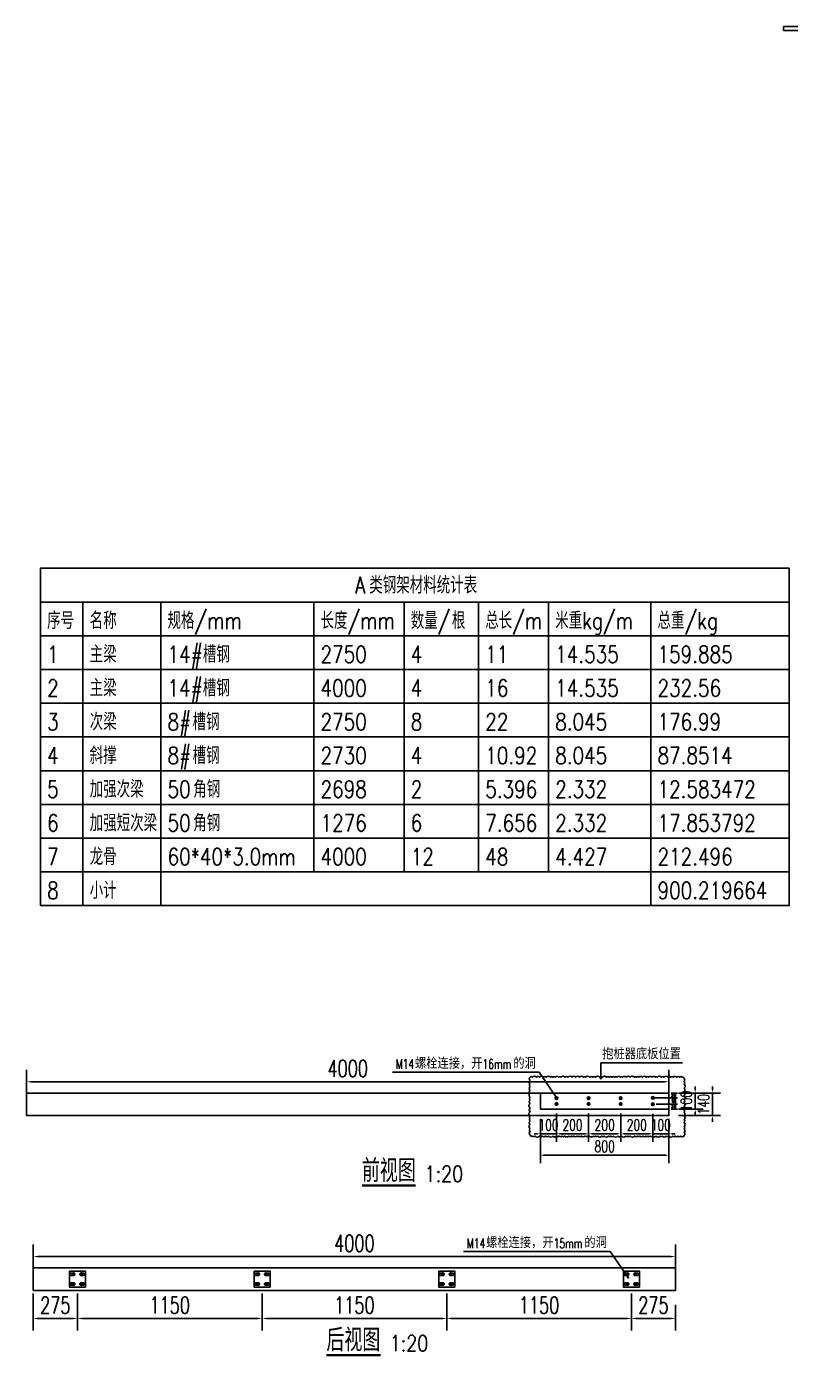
# Model space of a CAD drawing. Header units: millimetres. Extents: x -1471591 to 944464, y -468930 to 547002.
# Drawn here: x -970353 to -965596, y 29969 to 38249 of the extents above; entities that cross this region are included whole.
import ezdxf

# ---------------------------------------------------------------- set-up
doc = ezdxf.new("R2010")
doc.units = ezdxf.units.MM
doc.header["$LTSCALE"] = 10
doc.header["$PDMODE"] = 35
for name, color, linetype in [('DIM_LEAD', 3, 'Continuous'), ('DIM_SYMB', 3, 'Continuous'), ('PUB_TAB', 7, 'Continuous'), ('PUB_TEXT', 7, 'Continuous'), ('W-STEEL_FRAME钢架', 3, 'Continuous'), ('W-WOOD_FLOOR木地板', 30, 'Continuous')]:
    doc.layers.add(name, color=color, linetype=linetype)
doc.styles.add('_TCH_DIM', font='SIMPLEX.shx', dxfattribs={"bigfont": 'hztxt.shx'})
doc.styles.get("Standard").update_dxf_attribs({"font": 'simplex.shx', "width": 0.8, "bigfont": 'hztxt.shx'})
doc.styles.add('STANDARD_T3', font='simplex.shx', dxfattribs={"width": 0.7, "bigfont": 'hztxt.shx'})
doc.dimstyles.new('W&&20', dxfattribs={"dimtxt": 70, "dimasz": 20, "dimexe": 50, "dimexo": 60, "dimgap": 20, "dimtad": 1, "dimdec": 0, "dimzin": 0, "dimdsep": 46, "dimtxsty": 'STANDARD_T3', "dimcen": 0.09, "dimclrd": 1, "dimclre": 1, "dimclrt": 7, "dimazin": 2, "dimtfac": 1, "dimtdec": 0, "dimtix": 1, "dimtmove": 2, "dimatfit": 3, "dimfxl": 0, "dimtolj": 1, "dimtzin": 0, "dimarcsym": 0})
doc.dimstyles.new('W&&30', dxfattribs={"dimtxt": 105, "dimasz": 30, "dimexe": 75, "dimexo": 90, "dimgap": 30, "dimtad": 1, "dimdec": 0, "dimzin": 0, "dimdsep": 46, "dimtxsty": 'STANDARD_T3', "dimcen": 0.09, "dimclrd": 1, "dimclre": 1, "dimclrt": 7, "dimazin": 2, "dimtfac": 1, "dimtdec": 0, "dimtix": 1, "dimtmove": 2, "dimatfit": 3, "dimfxl": 0, "dimtolj": 1, "dimtzin": 0, "dimarcsym": 0})
doc.dimstyles.new('W&&5', dxfattribs={"dimtxt": 17.5, "dimasz": 5, "dimexe": 12.5, "dimexo": 15, "dimgap": 5, "dimtad": 1, "dimdec": 0, "dimzin": 0, "dimdsep": 46, "dimtxsty": 'STANDARD_T3', "dimcen": 0.09, "dimclrd": 1, "dimclre": 1, "dimclrt": 7, "dimazin": 2, "dimtfac": 1, "dimtdec": 0, "dimtix": 1, "dimtmove": 2, "dimatfit": 3, "dimfxl": 0, "dimtolj": 1, "dimtzin": 0, "dimarcsym": 0})

# ---------------------------------------------------------------- blocks, each defined once
blk = doc.blocks.new('*D199')
at = {"color": 1, "lineweight": -2, "transparency": 16777216}
for p, q in [((-966452.9, 31479.1), (-966452.9, 31305.1)), ((-966352.9, 31449.1), (-966352.9, 31305.1)), ((-966472.9, 31355.1), (-966492.9, 31355.1)), ((-966352.9, 31355.1), (-966452.9, 31355.1)), ((-966332.9, 31355.1), (-966312.9, 31355.1))]:
    blk.add_line(p, q, dxfattribs=at)
at = {"color": 1, "transparency": 16777216}
for points in [[(-966472.9, 31358.4), (-966472.9, 31351.7), (-966452.9, 31355.1)], [(-966332.9, 31358.4), (-966332.9, 31351.7), (-966352.9, 31355.1)]]:
    blk.add_solid(points, dxfattribs=at)
at = {"layer": 'Defpoints', "color": 0, "transparency": 16777216}
for p in [(-966452.9, 31539.1), (-966352.9, 31509.1), (-966452.9, 31355.1)]:
    blk.add_point(p, dxfattribs=at)
at = {"color": 7, "transparency": 16777216, "insert": (-966402.9, 31410.1), "char_height": 70, "attachment_point": 5, "style": 'STANDARD_T3'}
blk.add_mtext('\\A1;100', dxfattribs=at)
blk = doc.blocks.new('*D200')
at = {"color": 1, "lineweight": -2, "transparency": 16777216}
for p, q in [((-966652.9, 31481.1), (-966652.9, 31305.1)), ((-966452.9, 31479.1), (-966452.9, 31305.1)), ((-966472.9, 31355.1), (-966632.9, 31355.1))]:
    blk.add_line(p, q, dxfattribs=at)
at = {"color": 1, "transparency": 16777216}
for points in [[(-966632.9, 31358.4), (-966632.9, 31351.7), (-966652.9, 31355.1)], [(-966472.9, 31358.4), (-966472.9, 31351.7), (-966452.9, 31355.1)]]:
    blk.add_solid(points, dxfattribs=at)
at = {"layer": 'Defpoints', "color": 0, "transparency": 16777216}
for p in [(-966652.9, 31541.1), (-966452.9, 31539.1), (-966652.9, 31355.1)]:
    blk.add_point(p, dxfattribs=at)
at = {"color": 7, "transparency": 16777216, "insert": (-966552.9, 31410.1), "char_height": 70, "attachment_point": 5, "style": 'STANDARD_T3'}
blk.add_mtext('\\A1;200', dxfattribs=at)
blk = doc.blocks.new('*D201')
at = {"color": 1, "lineweight": -2, "transparency": 16777216}
for p, q in [((-966852.9, 31481.1), (-966852.9, 31305.1)), ((-966652.9, 31481.1), (-966652.9, 31305.1)), ((-966672.9, 31355.1), (-966832.9, 31355.1))]:
    blk.add_line(p, q, dxfattribs=at)
at = {"color": 1, "transparency": 16777216}
for points in [[(-966832.9, 31358.4), (-966832.9, 31351.7), (-966852.9, 31355.1)], [(-966672.9, 31358.4), (-966672.9, 31351.7), (-966652.9, 31355.1)]]:
    blk.add_solid(points, dxfattribs=at)
at = {"layer": 'Defpoints', "color": 0, "transparency": 16777216}
for p in [(-966852.9, 31541.1), (-966652.9, 31541.1), (-966852.9, 31355.1)]:
    blk.add_point(p, dxfattribs=at)
at = {"color": 7, "transparency": 16777216, "insert": (-966752.9, 31410.1), "char_height": 70, "attachment_point": 5, "style": 'STANDARD_T3'}
blk.add_mtext('\\A1;200', dxfattribs=at)
blk = doc.blocks.new('*D202')
at = {"color": 1, "lineweight": -2, "transparency": 16777216}
for p, q in [((-967052.9, 31481.1), (-967052.9, 31305.1)), ((-966852.9, 31481.1), (-966852.9, 31305.1)), ((-966872.9, 31355.1), (-967032.9, 31355.1))]:
    blk.add_line(p, q, dxfattribs=at)
at = {"color": 1, "transparency": 16777216}
for points in [[(-967032.9, 31358.4), (-967032.9, 31351.7), (-967052.9, 31355.1)], [(-966872.9, 31358.4), (-966872.9, 31351.7), (-966852.9, 31355.1)]]:
    blk.add_solid(points, dxfattribs=at)
at = {"layer": 'Defpoints', "color": 0, "transparency": 16777216}
for p in [(-967052.9, 31541.1), (-966852.9, 31541.1), (-967052.9, 31355.1)]:
    blk.add_point(p, dxfattribs=at)
at = {"color": 7, "transparency": 16777216, "insert": (-966952.9, 31410.1), "char_height": 70, "attachment_point": 5, "style": 'STANDARD_T3'}
blk.add_mtext('\\A1;200', dxfattribs=at)
blk = doc.blocks.new('*D203')
at = {"color": 1, "lineweight": -2, "transparency": 16777216}
for p, q in [((-967052.9, 31481.1), (-967052.9, 31305.1)), ((-967152.9, 31449.1), (-967152.9, 31305.1)), ((-967172.9, 31355.1), (-967192.9, 31355.1)), ((-967052.9, 31355.1), (-967152.9, 31355.1)), ((-967032.9, 31355.1), (-967012.9, 31355.1))]:
    blk.add_line(p, q, dxfattribs=at)
at = {"color": 1, "transparency": 16777216}
for points in [[(-967172.9, 31358.4), (-967172.9, 31351.7), (-967152.9, 31355.1)], [(-967032.9, 31358.4), (-967032.9, 31351.7), (-967052.9, 31355.1)]]:
    blk.add_solid(points, dxfattribs=at)
at = {"layer": 'Defpoints', "color": 0, "transparency": 16777216}
for p in [(-967152.9, 31509.1), (-967052.9, 31541.1), (-967152.9, 31355.1)]:
    blk.add_point(p, dxfattribs=at)
at = {"color": 7, "transparency": 16777216, "insert": (-967102.9, 31410.1), "char_height": 70, "attachment_point": 5, "style": 'STANDARD_T3'}
blk.add_mtext('\\A1;100', dxfattribs=at)
blk = doc.blocks.new('*D204')
at = {"color": 1, "lineweight": -2, "transparency": 16777216}
for p, q in [((-967152.9, 31449.1), (-967152.9, 31171.8)), ((-966352.9, 31449.1), (-966352.9, 31171.8)), ((-967132.9, 31221.8), (-966372.9, 31221.8))]:
    blk.add_line(p, q, dxfattribs=at)
at = {"color": 1, "transparency": 16777216}
for points in [[(-967132.9, 31225.1), (-967132.9, 31218.4), (-967152.9, 31221.8)], [(-966372.9, 31225.1), (-966372.9, 31218.4), (-966352.9, 31221.8)]]:
    blk.add_solid(points, dxfattribs=at)
at = {"layer": 'Defpoints', "color": 0, "transparency": 16777216}
for p in [(-967152.9, 31509.1), (-966352.9, 31509.1), (-966352.9, 31221.8)]:
    blk.add_point(p, dxfattribs=at)
at = {"color": 7, "transparency": 16777216, "insert": (-966752.9, 31276.8), "char_height": 70, "attachment_point": 5, "style": 'STANDARD_T3'}
blk.add_mtext('\\A1;800', dxfattribs=at)
blk = doc.blocks.new('*D206')
at = {"color": 1, "lineweight": -2, "transparency": 16777216}
for p, q in [((-966437.9, 31579.1), (-966299.8, 31579.1)), ((-966337.9, 31609.1), (-966299.8, 31609.1)), ((-966312.3, 31604.1), (-966312.3, 31584.1))]:
    blk.add_line(p, q, dxfattribs=at)
at = {"color": 1, "transparency": 16777216}
for points in [[(-966313.1, 31604.1), (-966311.4, 31604.1), (-966312.3, 31609.1)], [(-966313.1, 31584.1), (-966311.4, 31584.1), (-966312.3, 31579.1)]]:
    blk.add_solid(points, dxfattribs=at)
at = {"layer": 'Defpoints', "color": 0, "transparency": 16777216}
for p in [(-966452.9, 31579.1), (-966352.9, 31609.1), (-966312.3, 31579.1)]:
    blk.add_point(p, dxfattribs=at)
at = {"color": 7, "transparency": 16777216, "insert": (-966326, 31594.1), "char_height": 17.5, "attachment_point": 5, "rotation": 90, "style": 'STANDARD_T3'}
blk.add_mtext('\\A1;30', dxfattribs=at)
blk = doc.blocks.new('*D207')
at = {"color": 1, "lineweight": -2, "transparency": 16777216}
for p, q in [((-966437.9, 31579.1), (-966299.8, 31579.1)), ((-966312.3, 31574.1), (-966312.3, 31544.1)), ((-966431.9, 31539.1), (-966299.8, 31539.1))]:
    blk.add_line(p, q, dxfattribs=at)
at = {"color": 1, "transparency": 16777216}
for points in [[(-966313.1, 31574.1), (-966311.4, 31574.1), (-966312.3, 31579.1)], [(-966313.1, 31544.1), (-966311.4, 31544.1), (-966312.3, 31539.1)]]:
    blk.add_solid(points, dxfattribs=at)
at = {"layer": 'Defpoints', "color": 0, "transparency": 16777216}
for p in [(-966452.9, 31579.1), (-966446.9, 31539.1), (-966312.3, 31539.1)]:
    blk.add_point(p, dxfattribs=at)
at = {"color": 7, "transparency": 16777216, "insert": (-966326, 31559.1), "char_height": 17.5, "attachment_point": 5, "rotation": 90, "style": 'STANDARD_T3'}
blk.add_mtext('\\A1;40', dxfattribs=at)
blk = doc.blocks.new('*D205')
at = {"color": 1, "lineweight": -2, "transparency": 16777216}
for p, q in [((-966431.9, 31539.1), (-966299.8, 31539.1)), ((-966337.9, 31509.1), (-966299.8, 31509.1)), ((-966312.3, 31534.1), (-966312.3, 31514.1))]:
    blk.add_line(p, q, dxfattribs=at)
at = {"color": 1, "transparency": 16777216}
for points in [[(-966313.1, 31534.1), (-966311.4, 31534.1), (-966312.3, 31539.1)], [(-966313.1, 31514.1), (-966311.4, 31514.1), (-966312.3, 31509.1)]]:
    blk.add_solid(points, dxfattribs=at)
at = {"layer": 'Defpoints', "color": 0, "transparency": 16777216}
for p in [(-966446.9, 31539.1), (-966352.9, 31509.1), (-966312.3, 31509.1)]:
    blk.add_point(p, dxfattribs=at)
at = {"color": 7, "transparency": 16777216, "insert": (-966326, 31524.1), "char_height": 17.5, "attachment_point": 5, "rotation": 90, "style": 'STANDARD_T3'}
blk.add_mtext('\\A1;30', dxfattribs=at)
blk = doc.blocks.new('*D208')
at = {"color": 1, "lineweight": -2, "transparency": 16777216}
for p, q in [((-966189.1, 31629.1), (-966189.1, 31649.1)), ((-966292.9, 31609.1), (-966139.1, 31609.1)), ((-966189.1, 31609.1), (-966189.1, 31509.1)), ((-966292.9, 31509.1), (-966139.1, 31509.1)), ((-966189.1, 31489.1), (-966189.1, 31469.1))]:
    blk.add_line(p, q, dxfattribs=at)
at = {"color": 1, "transparency": 16777216}
for points in [[(-966192.4, 31629.1), (-966185.7, 31629.1), (-966189.1, 31609.1)], [(-966192.4, 31489.1), (-966185.7, 31489.1), (-966189.1, 31509.1)]]:
    blk.add_solid(points, dxfattribs=at)
at = {"layer": 'Defpoints', "color": 0, "transparency": 16777216}
for p in [(-966352.9, 31609.1), (-966352.9, 31509.1), (-966189.1, 31509.1)]:
    blk.add_point(p, dxfattribs=at)
at = {"color": 7, "transparency": 16777216, "insert": (-966244.1, 31559.1), "char_height": 70, "attachment_point": 5, "rotation": 90, "style": 'STANDARD_T3'}
blk.add_mtext('\\A1;100', dxfattribs=at)
blk = doc.blocks.new('*D209')
at = {"color": 1, "lineweight": -2, "transparency": 16777216}
for p, q in [((-966081.7, 31629.1), (-966081.7, 31649.1)), ((-966292.9, 31609.1), (-966031.7, 31609.1)), ((-966081.7, 31609.1), (-966081.7, 31469.1)), ((-966292.9, 31469.1), (-966031.7, 31469.1)), ((-966081.7, 31449.1), (-966081.7, 31429.1))]:
    blk.add_line(p, q, dxfattribs=at)
at = {"color": 1, "transparency": 16777216}
for points in [[(-966085, 31629.1), (-966078.3, 31629.1), (-966081.7, 31609.1)], [(-966085, 31449.1), (-966078.3, 31449.1), (-966081.7, 31469.1)]]:
    blk.add_solid(points, dxfattribs=at)
at = {"layer": 'Defpoints', "color": 0, "transparency": 16777216}
for p in [(-966352.9, 31609.1), (-966352.9, 31469.1), (-966081.7, 31469.1)]:
    blk.add_point(p, dxfattribs=at)
at = {"color": 7, "transparency": 16777216, "insert": (-966136.7, 31539.1), "char_height": 70, "attachment_point": 5, "rotation": 90, "style": 'STANDARD_T3'}
blk.add_mtext('\\A1;140', dxfattribs=at)
blk = doc.blocks.new('*D272')
at = {"color": 1, "lineweight": -2, "transparency": 16777216}
for p, q in [((-970352.9, 31559.1), (-970352.9, 31754.1)), ((-966352.9, 31559.1), (-966352.9, 31754.1)), ((-970322.9, 31679.1), (-966382.9, 31679.1))]:
    blk.add_line(p, q, dxfattribs=at)
at = {"color": 1, "transparency": 16777216}
for points in [[(-970322.9, 31684.1), (-970322.9, 31674.1), (-970352.9, 31679.1)], [(-966382.9, 31684.1), (-966382.9, 31674.1), (-966352.9, 31679.1)]]:
    blk.add_solid(points, dxfattribs=at)
at = {"layer": 'Defpoints', "color": 0, "transparency": 16777216}
for p in [(-966352.9, 31679.1), (-970352.9, 31469.1), (-966352.9, 31469.1)]:
    blk.add_point(p, dxfattribs=at)
at = {"color": 7, "transparency": 16777216, "insert": (-968352.9, 31761.6), "char_height": 105, "attachment_point": 5, "style": 'STANDARD_T3'}
blk.add_mtext('\\A1;4000', dxfattribs=at)
blk = doc.blocks.new('*D287')
at = {"color": 1, "lineweight": -2, "transparency": 16777216}
for p, q in [((-970311.5, 30470.5), (-970311.5, 30665.6)), ((-966311.5, 30470.5), (-966311.5, 30665.6)), ((-970281.5, 30590.6), (-966341.5, 30590.6))]:
    blk.add_line(p, q, dxfattribs=at)
at = {"color": 1, "transparency": 16777216}
for points in [[(-970281.5, 30595.6), (-970281.5, 30585.6), (-970311.5, 30590.6)], [(-966341.5, 30595.6), (-966341.5, 30585.6), (-966311.5, 30590.6)]]:
    blk.add_solid(points, dxfattribs=at)
at = {"layer": 'Defpoints', "color": 0, "transparency": 16777216}
for p in [(-966311.5, 30590.6), (-970311.5, 30380.5), (-966311.5, 30380.5)]:
    blk.add_point(p, dxfattribs=at)
at = {"color": 7, "transparency": 16777216, "insert": (-968311.5, 30673.1), "char_height": 105, "attachment_point": 5, "style": 'STANDARD_T3'}
blk.add_mtext('\\A1;4000', dxfattribs=at)
blk = doc.blocks.new('$matou$00000140')
blk.add_lwpolyline([(-50, 50), (50, 50), (50, -50), (-50, -50)], close=True)
for points in [[(-22.5, 37.5), (-37.5, 37.5, 0.414214), (-45, 30), (-45, 30, 0.414214), (-37.5, 22.5), (-22.5, 22.5, 0.414214), (-15, 30), (-15, 30, 0.414214)], [(22.5, 37.5), (37.5, 37.5, -0.414214), (45, 30), (45, 30, -0.414214), (37.5, 22.5), (22.5, 22.5, -0.414214), (15, 30), (15, 30, -0.414214)], [(-22.5, -37.5), (-37.5, -37.5, -0.414214), (-45, -30), (-45, -30, -0.414214), (-37.5, -22.5), (-22.5, -22.5, -0.414214), (-15, -30), (-15, -30, -0.414214)], [(22.5, -37.5), (37.5, -37.5, 0.414214), (45, -30), (45, -30, 0.414214), (37.5, -22.5), (22.5, -22.5, 0.414214), (15, -30), (15, -30, 0.414214)]]:
    blk.add_lwpolyline(points, format="xyb", close=True)
blk = doc.blocks.new('*U289')
at = {"layer": 'W-STEEL_FRAME钢架', "color": 2}
for centre in [(-25, 32.7), (25, 32.7), (-25, -32.7), (25, -32.7)]:
    blk.add_circle(centre, 7, dxfattribs=at)
blk.add_blockref('$matou$00000140', (0, 0))
blk = doc.blocks.new('*U290')
at = {"color": 0, "linetype": 'ByBlock', "lineweight": -2}
for p in [(0, 0), (1150, 0), (2300, 0), (3450, 0)]:
    blk.add_blockref('*U289', p, dxfattribs=at)
blk = doc.blocks.new('*D293')
at = {"color": 1, "lineweight": -2, "transparency": 16777216}
for p, q in [((-970311.5, 30360.5), (-970311.5, 30130.4)), ((-970036.5, 30360.5), (-970036.5, 30130.4)), ((-970281.5, 30205.4), (-970066.5, 30205.4))]:
    blk.add_line(p, q, dxfattribs=at)
at = {"color": 1, "transparency": 16777216}
for points in [[(-970281.5, 30210.4), (-970281.5, 30200.4), (-970311.5, 30205.4)], [(-970066.5, 30210.4), (-970066.5, 30200.4), (-970036.5, 30205.4)]]:
    blk.add_solid(points, dxfattribs=at)
at = {"layer": 'Defpoints', "color": 0, "transparency": 16777216}
for p in [(-970311.5, 30450.5), (-970036.5, 30450.5), (-970036.5, 30205.4)]:
    blk.add_point(p, dxfattribs=at)
at = {"color": 7, "transparency": 16777216, "insert": (-970174, 30287.9), "char_height": 105, "attachment_point": 5, "style": 'STANDARD_T3'}
blk.add_mtext('\\A1;275', dxfattribs=at)
blk = doc.blocks.new('*D294')
at = {"color": 1, "lineweight": -2, "transparency": 16777216}
for p, q in [((-970036.5, 30360.5), (-970036.5, 30130.4)), ((-968886.5, 30360.5), (-968886.5, 30130.4)), ((-970006.5, 30205.4), (-968916.5, 30205.4))]:
    blk.add_line(p, q, dxfattribs=at)
at = {"color": 1, "transparency": 16777216}
for points in [[(-970006.5, 30210.4), (-970006.5, 30200.4), (-970036.5, 30205.4)], [(-968916.5, 30210.4), (-968916.5, 30200.4), (-968886.5, 30205.4)]]:
    blk.add_solid(points, dxfattribs=at)
at = {"layer": 'Defpoints', "color": 0, "transparency": 16777216}
for p in [(-970036.5, 30450.5), (-968886.5, 30450.5), (-968886.5, 30205.4)]:
    blk.add_point(p, dxfattribs=at)
at = {"color": 7, "transparency": 16777216, "insert": (-969461.5, 30287.9), "char_height": 105, "attachment_point": 5, "style": 'STANDARD_T3'}
blk.add_mtext('\\A1;1150', dxfattribs=at)
blk = doc.blocks.new('*D295')
at = {"color": 1, "lineweight": -2, "transparency": 16777216}
for p, q in [((-968886.5, 30360.5), (-968886.5, 30130.4)), ((-967736.5, 30360.5), (-967736.5, 30130.4)), ((-968856.5, 30205.4), (-967766.5, 30205.4))]:
    blk.add_line(p, q, dxfattribs=at)
at = {"color": 1, "transparency": 16777216}
for points in [[(-968856.5, 30210.4), (-968856.5, 30200.4), (-968886.5, 30205.4)], [(-967766.5, 30210.4), (-967766.5, 30200.4), (-967736.5, 30205.4)]]:
    blk.add_solid(points, dxfattribs=at)
at = {"layer": 'Defpoints', "color": 0, "transparency": 16777216}
for p in [(-968886.5, 30450.5), (-967736.5, 30450.5), (-967736.5, 30205.4)]:
    blk.add_point(p, dxfattribs=at)
at = {"color": 7, "transparency": 16777216, "insert": (-968311.5, 30287.9), "char_height": 105, "attachment_point": 5, "style": 'STANDARD_T3'}
blk.add_mtext('\\A1;1150', dxfattribs=at)
blk = doc.blocks.new('*D296')
at = {"color": 1, "lineweight": -2, "transparency": 16777216}
for p, q in [((-967736.5, 30360.5), (-967736.5, 30130.4)), ((-966586.5, 30360.5), (-966586.5, 30130.4)), ((-967706.5, 30205.4), (-966616.5, 30205.4))]:
    blk.add_line(p, q, dxfattribs=at)
at = {"color": 1, "transparency": 16777216}
for points in [[(-967706.5, 30210.4), (-967706.5, 30200.4), (-967736.5, 30205.4)], [(-966616.5, 30210.4), (-966616.5, 30200.4), (-966586.5, 30205.4)]]:
    blk.add_solid(points, dxfattribs=at)
at = {"layer": 'Defpoints', "color": 0, "transparency": 16777216}
for p in [(-967736.5, 30450.5), (-966586.5, 30450.5), (-966586.5, 30205.4)]:
    blk.add_point(p, dxfattribs=at)
at = {"color": 7, "transparency": 16777216, "insert": (-967161.5, 30287.9), "char_height": 105, "attachment_point": 5, "style": 'STANDARD_T3'}
blk.add_mtext('\\A1;1150', dxfattribs=at)
blk = doc.blocks.new('*D297')
at = {"color": 1, "lineweight": -2, "transparency": 16777216}
for p, q in [((-966586.5, 30360.5), (-966586.5, 30130.4)), ((-966311.5, 30290.5), (-966311.5, 30130.4)), ((-966556.5, 30205.4), (-966341.5, 30205.4))]:
    blk.add_line(p, q, dxfattribs=at)
at = {"color": 1, "transparency": 16777216}
for points in [[(-966556.5, 30210.4), (-966556.5, 30200.4), (-966586.5, 30205.4)], [(-966341.5, 30210.4), (-966341.5, 30200.4), (-966311.5, 30205.4)]]:
    blk.add_solid(points, dxfattribs=at)
at = {"layer": 'Defpoints', "color": 0, "transparency": 16777216}
for p in [(-966586.5, 30450.5), (-966311.5, 30380.5), (-966311.5, 30205.4)]:
    blk.add_point(p, dxfattribs=at)
at = {"color": 7, "transparency": 16777216, "insert": (-966449, 30287.9), "char_height": 105, "attachment_point": 5, "style": 'STANDARD_T3'}
blk.add_mtext('\\A1;275', dxfattribs=at)

msp = doc.modelspace()

# ---------------------------------------------------------------- linework, layer by layer
msp.add_lwpolyline([(-967217.4, 31707.2, 0.520567), (-967217.4, 31688.1, 0.520567), (-967217.4, 31664, 0.520567), (-967217.4, 31648.1, 0.520567), (-967217.4, 31626.1, 0.520567), (-967217.4, 31607.9, 0.520567), (-967217.4, 31583.2, 0.520567), (-967217.4, 31566.7, 0.520567), (-967217.4, 31543.1, 0.520567), (-967217.4, 31516.7, 0.520567), (-967217.4, 31492.8, 0.520567), (-967217.4, 31466.7, 0.520567), (-967217.4, 31450.5, 0.520567), (-967217.4, 31436.4, 0.520567), (-967217.4, 31412.5, 0.520567), (-967217.4, 31388, 0.520567), (-967217.4, 31370.8, 0.520567), (-967217.4, 31347.9, 0.520567), (-967198.9, 31341.4, 0.520567), (-967184.5, 31341.4, 0.520567), (-967158.9, 31341.4, 0.520567), (-967142.3, 31341.4, 0.520567), (-967121.1, 31341.4, 0.520567), (-967101.4, 31341.4, 0.520567), (-967075, 31341.4, 0.520567), (-967052.2, 31341.4, 0.520567), (-967037, 31341.4, 0.520567), (-967016.9, 31341.4, 0.520567), (-967000.6, 31341.4, 0.520567), (-966977.5, 31341.4, 0.520567), (-966958.9, 31341.4, 0.520567), (-966945.4, 31341.4, 0.520567), (-966927.1, 31341.4, 0.520567), (-966913.6, 31341.4, 0.520567), (-966896.8, 31341.4, 0.520567), (-966875.6, 31341.4, 0.520567), (-966861.9, 31341.4, 0.520567), (-966847.8, 31341.4, 0.520567), (-966824.3, 31341.4, 0.520567), (-966808.7, 31341.4, 0.520567), (-966795, 31341.4, 0.520567), (-966770.9, 31341.4, 0.520567), (-966754.7, 31341.4, 0.520567), (-966729.3, 31341.4, 0.520567), (-966715.1, 31341.4, 0.520567), (-966696.3, 31341.4, 0.520567), (-966670.1, 31341.4, 0.520567), (-966646.9, 31341.4, 0.520567), (-966621.3, 31341.4, 0.520567), (-966606.6, 31341.4, 0.520567), (-966592.2, 31341.4, 0.520567), (-966567.7, 31341.4, 0.520567), (-966549.3, 31341.4, 0.520567), (-966533.7, 31341.4, 0.520567), (-966516, 31341.4, 0.520567), (-966497.6, 31341.4, 0.520567), (-966484, 31341.4, 0.520567), (-966469.2, 31341.4, 0.520567), (-966455.8, 31341.4, 0.520567), (-966433.9, 31341.4, 0.520567), (-966407.5, 31341.4, 0.520567), (-966393.8, 31341.4, 0.520567), (-966370, 31341.4, 0.520567), (-966355.5, 31341.4, 0.520567), (-966329.5, 31341.4, 0.520567), (-966313.8, 31341.4, 0.520567), (-966296.5, 31341.4, 0.520567), (-966279.7, 31341.4, 0.520567), (-966260, 31341.4, 0.520567), (-966258.3, 31364.2, 0.520567), (-966258.3, 31384.5, 0.520567), (-966258.3, 31401.3, 0.520567), (-966258.3, 31424.7, 0.520567), (-966258.3, 31443.6, 0.520567), (-966258.3, 31465.7, 0.520567), (-966258.3, 31487.5, 0.520567), (-966258.3, 31501.5, 0.520567), (-966258.3, 31527.6, 0.520567), (-966258.3, 31550.8, 0.520567), (-966258.3, 31568.7, 0.520567), (-966258.3, 31594.3, 0.520567), (-966258.3, 31619.8, 0.520567), (-966258.3, 31639.1, 0.520567), (-966258.3, 31662.4, 0.520567), (-966258.3, 31681.1, 0.520567), (-966258.3, 31699.1, 0.520567), (-966270.6, 31707.2, 0.520567), (-966286.7, 31707.2, 0.520567), (-966304.5, 31707.2, 0.520567), (-966325.4, 31707.2, 0.520567), (-966341.3, 31707.2, 0.520567), (-966358.2, 31707.2, 0.520567), (-966382.9, 31707.2, 0.520567), (-966398.6, 31707.2, 0.520567), (-966424.3, 31707.2, 0.520567), (-966438.3, 31707.2, 0.520567), (-966458.1, 31707.2, 0.520567), (-966479.3, 31707.2, 0.520567), (-966494.8, 31707.2, 0.520567), (-966518.2, 31707.2, 0.520567), (-966539.5, 31707.2, 0.520567), (-966554.7, 31707.2, 0.520567), (-966568.8, 31707.2, 0.520567), (-966595, 31707.2, 0.520567), (-966618.9, 31707.2, 0.520567), (-966640, 31707.2, 0.520567), (-966654.1, 31707.2, 0.520567), (-966675.4, 31707.2, 0.520567), (-966689.3, 31707.2, 0.520567), (-966707.5, 31707.2, 0.520567), (-966725.4, 31707.2, 0.520567), (-966741.1, 31707.2, 0.520567), (-966767.7, 31707.2, 0.520567), (-966784.6, 31707.2, 0.520567), (-966809.4, 31707.2, 0.520567), (-966828.7, 31707.2, 0.520567), (-966846.6, 31707.2, 0.520567), (-966872.4, 31707.2, 0.520567), (-966885.7, 31707.2, 0.520567), (-966909.3, 31707.2, 0.520567), (-966932.5, 31707.2, 0.520567), (-966956.7, 31707.2, 0.520567), (-966980.4, 31707.2, 0.520567), (-966999.3, 31707.2, 0.520567), (-967025.8, 31707.2, 0.520567), (-967039.8, 31707.2, 0.520567), (-967059.2, 31707.2, 0.520567), (-967075.6, 31707.2, 0.520567), (-967091.7, 31707.2, 0.520567), (-967116.2, 31707.2, 0.520567), (-967134.3, 31707.2, 0.520567), (-967158.1, 31707.2, 0.520567), (-967178.4, 31707.2, 0.520567), (-967202.7, 31707.2, 0.520567)], format="xyb", close=True)
at = {"layer": 'DIM_LEAD'}
for p, q in [((-966776.1, 31701.2), (-966776.1, 31797.6)), ((-966776.1, 31797.6), (-966267.6, 31797.6)), ((-967161.5, 31738.6), (-968075.1, 31738.6)), ((-967049.9, 31577.5), (-967161.5, 31738.6)), ((-966718.8, 30622.3), (-967632.4, 30622.3)), ((-966607.2, 30461.2), (-966718.8, 30622.3))]:
    msp.add_line(p, q, dxfattribs=at)
at = {"layer": 'DIM_LEAD', "const_width": 8}
for points in [[(-966776.1, 31697.2, 1), (-966776.1, 31705.2, 1)], [(-967047.7, 31574.2, 1), (-967052.2, 31580.8, 1)], [(-966605, 30457.9, 1), (-966609.5, 30464.5, 1)]]:
    msp.add_lwpolyline(points, format="xyb", close=True, dxfattribs=at)
at = {"layer": 'DIM_SYMB', "const_width": 14}
for points in [[(-968265.1, 31034), (-967930.2, 31034)], [(-968485.9, 29976.2), (-968147.5, 29976.2)]]:
    msp.add_lwpolyline(points, dxfattribs=at)
at = {"layer": 'PUB_TAB'}
msp.add_lwpolyline([(-970267.2, 32776), (-965603.8, 32776), (-965603.8, 34876), (-970267.2, 34876)], close=True, dxfattribs=at)
for points in [[(-970267.2, 34666), (-965603.8, 34666)], [(-970001.9, 34666), (-970001.9, 32776)], [(-969517.2, 34666), (-969517.2, 32776)], [(-968564.3, 34666), (-968564.3, 32986)], [(-968002.5, 34666), (-968002.5, 32986)], [(-967538.5, 34666), (-967538.5, 32986)], [(-967102.8, 34666), (-967102.8, 32986)], [(-966465.6, 34666), (-966465.6, 32776)], [(-970267.2, 34456), (-965603.8, 34456)], [(-970267.2, 34246), (-965603.8, 34246)], [(-970267.2, 34036), (-965603.8, 34036)], [(-970267.2, 33826), (-965603.8, 33826)], [(-970267.2, 33616), (-965603.8, 33616)], [(-970267.2, 33406), (-965603.8, 33406)], [(-970267.2, 33196), (-965603.8, 33196)], [(-970267.2, 32986), (-965603.8, 32986)]]:
    msp.add_lwpolyline(points, dxfattribs=at)
at = {"layer": 'W-STEEL_FRAME钢架'}
for p, q in [((-967062.9, 31577.1), (-967042.9, 31577.1)), ((-967052.9, 31587.1), (-967052.9, 31567.1)), ((-967052.9, 31531.1), (-967052.9, 31551.1)), ((-966842.9, 31577.1), (-966862.9, 31577.1)), ((-966852.9, 31587.1), (-966852.9, 31567.1)), ((-966852.9, 31531.1), (-966852.9, 31551.1)), ((-966642.9, 31577.1), (-966662.9, 31577.1)), ((-966652.9, 31587.1), (-966652.9, 31567.1)), ((-966652.9, 31531.1), (-966652.9, 31551.1)), ((-966442.9, 31579.1), (-966462.9, 31579.1)), ((-966442.9, 31579.1), (-966462.9, 31579.1)), ((-966452.9, 31589.1), (-966452.9, 31569.1)), ((-966452.9, 31589.1), (-966452.9, 31569.1)), ((-966452.9, 31529.1), (-966452.9, 31549.1)), ((-966452.9, 31529.1), (-966452.9, 31549.1)), ((-967062.9, 31541.1), (-967042.9, 31541.1)), ((-966842.9, 31541.1), (-966862.9, 31541.1)), ((-966642.9, 31541.1), (-966662.9, 31541.1)), ((-966442.9, 31539.1), (-966462.9, 31539.1)), ((-966442.9, 31539.1), (-966462.9, 31539.1))]:
    msp.add_line(p, q, dxfattribs=at)
for points in [[(-970352.9, 31469.1), (-966352.9, 31469.1), (-966352.9, 31609.1), (-970352.9, 31609.1)], [(-970311.5, 30380.5), (-966311.5, 30380.5), (-966311.5, 30520.5), (-970311.5, 30520.5)]]:
    msp.add_lwpolyline(points, close=True, dxfattribs=at)
at = {"layer": 'W-STEEL_FRAME钢架', "color": 253}
msp.add_lwpolyline([(-966352.9, 31509.1), (-967152.9, 31509.1), (-967152.9, 31609.1), (-966352.9, 31609.1)], close=True, dxfattribs=at)
at = {"layer": 'W-STEEL_FRAME钢架'}
for centre in [(-967052.9, 31577.1), (-967052.9, 31541.1), (-966852.9, 31577.1), (-966852.9, 31541.1), (-966652.9, 31577.1), (-966652.9, 31541.1), (-966452.9, 31579.1), (-966452.9, 31539.1)]:
    msp.add_circle(centre, 8, dxfattribs=at)
at = {"layer": 'W-WOOD_FLOOR木地板'}
msp.add_lwpolyline([(-965638.4, 38223.9), (-960038.4, 38223.9), (-960038.4, 38248.9), (-965638.4, 38248.9)], close=True, dxfattribs=at)

# ---------------------------------------------------------------- block references
msp.add_blockref('*U290', (-970036.5, 30450.5))

# ---------------------------------------------------------------- texts
at = {"layer": 'PUB_TAB', "width": 0.8}
for s, p in [('A', (-968306.9, 34718.5)), ('类钢架材料统计表', (-968218.9, 34718.5)), ('序号', (-970225.2, 34498)), ('名称', (-969959.9, 34498)), ('规格', (-969475.2, 34498)), ('/mm', (-969307.2, 34498)), ('长度', (-968522.3, 34498)), ('/mm', (-968354.3, 34498)), ('数量', (-967960.5, 34498)), ('/', (-967792.5, 34498)), ('根', (-967704.5, 34498)), ('总长', (-967496.5, 34498)), ('/m', (-967328.5, 34498)), ('米重', (-967060.8, 34498)), ('kg/m', (-966892.8, 34498)), ('总重', (-966423.6, 34498)), ('/kg', (-966255.6, 34498)), ('1', (-970225.2, 34288)), ('主梁', (-969959.9, 34288)), ('14#', (-969475.2, 34288)), ('槽钢', (-969255.2, 34288)), ('2750', (-968522.3, 34288)), ('4', (-967960.5, 34288)), ('11', (-967496.5, 34288)), ('14.535', (-967060.8, 34288)), ('159.885', (-966423.6, 34288)), ('14#', (-969475.2, 34078)), ('2', (-970225.2, 34078)), ('主梁', (-969959.9, 34078)), ('槽钢', (-969255.2, 34078)), ('4000', (-968522.3, 34078)), ('4', (-967960.5, 34078)), ('16', (-967496.5, 34078)), ('14.535', (-967060.8, 34078)), ('232.56', (-966423.6, 34078)), ('3', (-970225.2, 33868)), ('次梁', (-969959.9, 33868)), ('8#', (-969475.2, 33868)), ('槽钢', (-969319.2, 33868)), ('2750', (-968522.3, 33868)), ('8', (-967960.5, 33868)), ('22', (-967496.5, 33868)), ('8.045', (-967060.8, 33868)), ('176.99', (-966423.6, 33868)), ('8#', (-969475.2, 33658)), ('4', (-970225.2, 33658)), ('斜撑', (-969959.9, 33658)), ('槽钢', (-969319.2, 33658)), ('2730', (-968522.3, 33658)), ('4', (-967960.5, 33658)), ('10.92', (-967496.5, 33658)), ('8.045', (-967060.8, 33658)), ('87.8514', (-966423.6, 33658)), ('5', (-970225.2, 33448)), ('加强次梁', (-969959.9, 33448)), ('50', (-969475.2, 33448)), ('角钢', (-969315.2, 33448)), ('2698', (-968522.3, 33448)), ('2', (-967960.5, 33448)), ('5.396', (-967496.5, 33448)), ('2.332', (-967060.8, 33448)), ('12.583472', (-966423.6, 33448)), ('6', (-970225.2, 33238)), ('加强短次梁', (-969959.9, 33238)), ('50', (-969475.2, 33238)), ('角钢', (-969315.2, 33238)), ('1276', (-968522.3, 33238)), ('6', (-967960.5, 33238)), ('7.656', (-967496.5, 33238)), ('2.332', (-967060.8, 33238)), ('17.853792', (-966423.6, 33238)), ('7', (-970225.2, 33028)), ('龙骨', (-969959.9, 33028)), ('60*40*3.0mm', (-969475.2, 33028)), ('4000', (-968522.3, 33028)), ('12', (-967960.5, 33028)), ('48', (-967496.5, 33028)), ('4.427', (-967060.8, 33028)), ('212.496', (-966423.6, 33028)), ('8', (-970225.2, 32818)), ('小计', (-969959.9, 32818)), ('900.219664', (-966423.6, 32818))]:
    msp.add_text(s, height=105, dxfattribs=at).set_placement(p)
at = {"layer": 'PUB_TEXT', "color": 7, "style": '_TCH_DIM'}
for s, p in [('抱桩器底板位置', (-966768.2, 31818.6)), ('螺栓连接，开', (-967934.1, 31759.6)), ('的洞', (-967322.1, 31759.6)), ('螺栓连接，开', (-967491.4, 30643.3)), ('的洞', (-966879.4, 30643.3))]:
    msp.add_text(s, height=70, dxfattribs=at).set_placement(p)
at = {"layer": 'PUB_TEXT', "color": 7, "style": '_TCH_DIM', "width": 0.705882}
for s, p in [('M14', (-968054.1, 31759.6)), ('16mm', (-967514.1, 31759.6)), ('M14', (-967611.4, 30643.3)), ('15mm', (-967071.4, 30643.3))]:
    msp.add_text(s, height=59.5, dxfattribs=at).set_placement(p)
at = {"layer": 'PUB_TEXT', "color": 7, "width": 0.8}
for s, height, p in [('前视图', 140, (-968265.1, 31055.3)), ('1:20', 100, (-967874.2, 31055.3)), ('后视图', 140, (-968485.9, 30000.9)), ('1:20', 100, (-968091.5, 30000.9))]:
    msp.add_text(s, height=height, dxfattribs=at).set_placement(p)

# ---------------------------------------------------------------- dimensions: what is measured, and where the dimension line sits
for base, p1, p2, picture, middle in [((-966352.9, 31679.1), (-970352.9, 31469.1), (-966352.9, 31469.1), '*D272', (-968352.9, 31761.6)), ((-966311.5, 30590.6), (-970311.5, 30380.5), (-966311.5, 30380.5), '*D287', (-968311.5, 30673.1)), ((-970036.5, 30205.4), (-970311.5, 30450.5), (-970036.5, 30450.5), '*D293', (-970174, 30287.9)), ((-968886.5, 30205.4), (-970036.5, 30450.5), (-968886.5, 30450.5), '*D294', (-969461.5, 30287.9)), ((-967736.5, 30205.4), (-968886.5, 30450.5), (-967736.5, 30450.5), '*D295', (-968311.5, 30287.9)), ((-966586.5, 30205.4), (-967736.5, 30450.5), (-966586.5, 30450.5), '*D296', (-967161.5, 30287.9)), ((-966311.5, 30205.4), (-966586.5, 30450.5), (-966311.5, 30380.5), '*D297', (-966449, 30287.9))]:
    dim = msp.add_linear_dim(base=base, p1=p1, p2=p2, dimstyle='W&&30')
    dim.commit()
    dim.dimension.update_dxf_attribs({"geometry": picture, "text_midpoint": middle})
for p2, distance, picture, middle in [((-966352.9, 31509.1), 163.9, '*D208', (-966244.1, 31559.1)), ((-966352.9, 31469.1), 271.3, '*D209', (-966136.7, 31539.1))]:
    dim = msp.add_aligned_dim(p1=(-966352.9, 31609.1), p2=p2, distance=distance, dimstyle='W&&20')
    dim.commit()
    dim.dimension.update_dxf_attribs({"geometry": picture, "text_midpoint": middle})
for base, p1, p2, angle, dimstyle, picture, middle in [((-966312.3, 31579.1), (-966352.9, 31609.1), (-966452.9, 31579.1), 90, 'W&&5', '*D206', (-966326, 31594.1)), ((-966312.3, 31539.1), (-966452.9, 31579.1), (-966446.9, 31539.1), 90, 'W&&5', '*D207', (-966326, 31559.1)), ((-967152.9, 31355.1), (-967052.9, 31541.1), (-967152.9, 31509.1), 180, 'W&&20', '*D203', (-967102.9, 31410.1)), ((-966352.9, 31221.8), (-967152.9, 31509.1), (-966352.9, 31509.1), 180, 'W&&20', '*D204', (-966752.9, 31276.8)), ((-967052.9, 31355.1), (-966852.9, 31541.1), (-967052.9, 31541.1), 180, 'W&&20', '*D202', (-966952.9, 31410.1)), ((-966852.9, 31355.1), (-966652.9, 31541.1), (-966852.9, 31541.1), 180, 'W&&20', '*D201', (-966752.9, 31410.1)), ((-966652.9, 31355.1), (-966452.9, 31539.1), (-966652.9, 31541.1), 180, 'W&&20', '*D200', (-966552.9, 31410.1)), ((-966452.9, 31355.1), (-966352.9, 31509.1), (-966452.9, 31539.1), 180, 'W&&20', '*D199', (-966402.9, 31410.1)), ((-966312.3, 31509.1), (-966446.9, 31539.1), (-966352.9, 31509.1), 90, 'W&&5', '*D205', (-966326, 31524.1))]:
    dim = msp.add_linear_dim(base=base, p1=p1, p2=p2, angle=angle, dimstyle=dimstyle)
    dim.commit()
    dim.dimension.update_dxf_attribs({"geometry": picture, "text_midpoint": middle})

doc.saveas('drawing.dxf')
